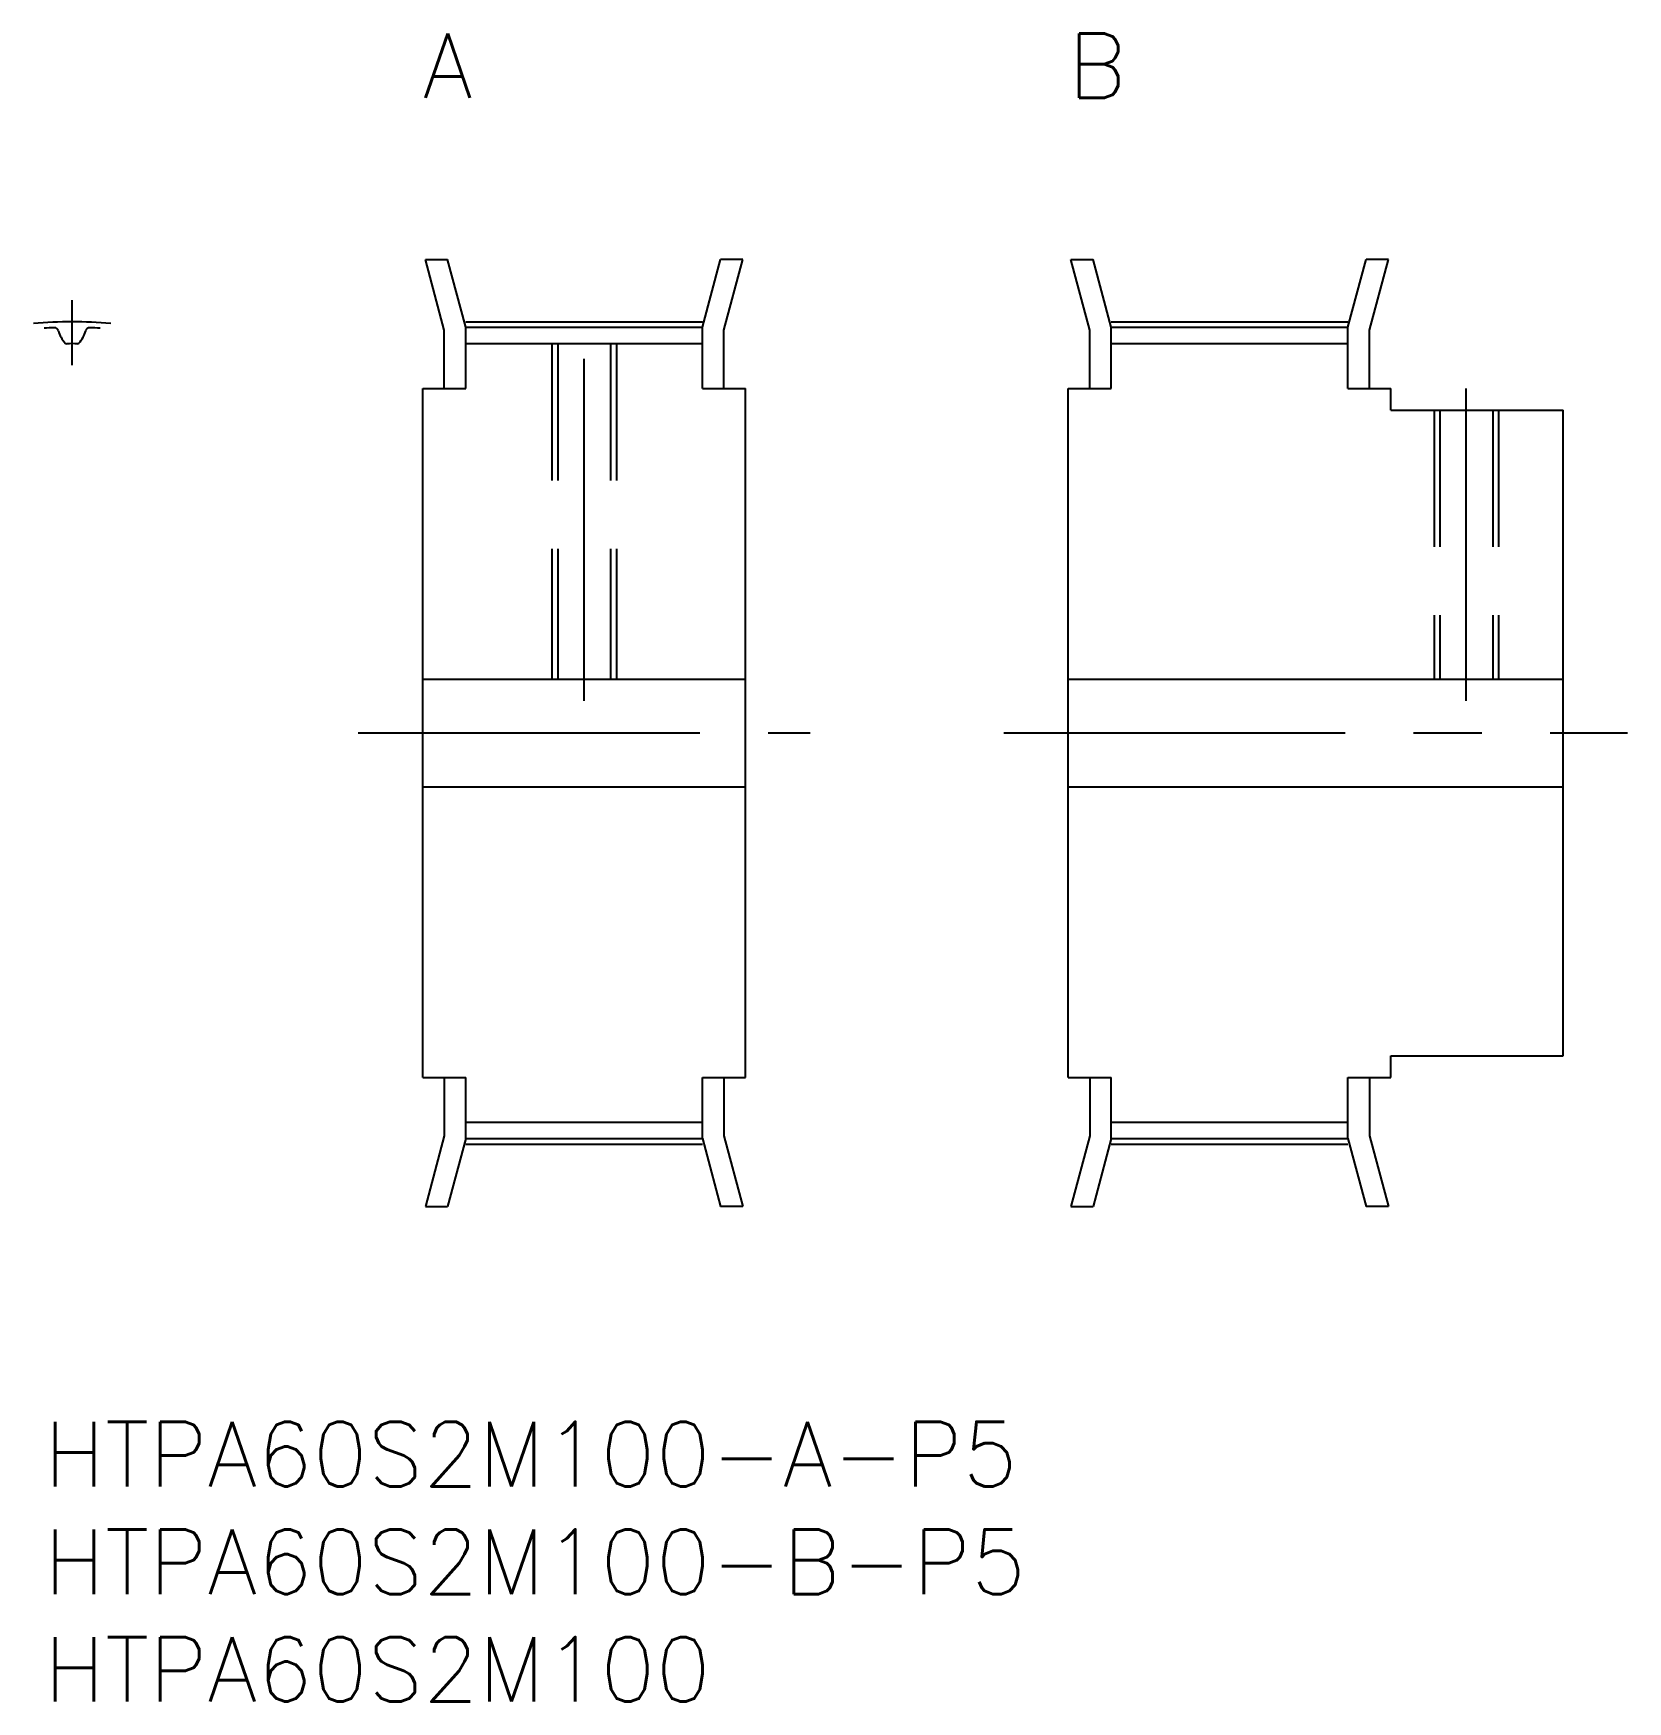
# Model space of a CAD drawing. Extents: x -0.5 to 73.6, y -13 to 64.5.
import ezdxf

# ---------------------------------------------------------------- set-up
doc = ezdxf.new("R2010")
doc.units = 0
doc.header["$LTSCALE"] = 0.5
doc.linetypes.add('CENTER', pattern=[50.8, 31.75, -6.35, 6.35, -6.35])
doc.linetypes.add('DASHED', pattern=[19.05, 12.7, -6.35])
for name, color, linetype in [('MSM_CENTER', 1, 'CENTER'), ('MSM_CONTINUOUS', 7, 'CONTINUOUS'), ('MSM_DASHED', 4, 'DASHED'), ('MSM_PART_NUMBER', 7, 'CONTINUOUS')]:
    doc.layers.add(name, color=color, linetype=linetype)
doc.styles.get("Standard").update_dxf_attribs({"font": 'txt.shx', "height": 1, "bigfont": 'bigfont.shx'})

# ---------------------------------------------------------------- blocks, each defined once
blk = doc.blocks.new('*U11')
at = {"layer": 'MSM_PART_NUMBER'}
blk.add_text('HTPA60S2M100-A-P5', height=3, dxfattribs=at).set_placement((0, -3))
blk = doc.blocks.new('*U12')
at = {"layer": 'MSM_PART_NUMBER'}
blk.add_text('HTPA60S2M100-B-P5', height=3, dxfattribs=at).set_placement((0, -8))
blk = doc.blocks.new('*U13')
at = {"layer": 'MSM_PART_NUMBER'}
blk.add_text('HTPA60S2M100', height=3, dxfattribs=at).set_placement((0, -13))

msp = doc.modelspace()

# ---------------------------------------------------------------- linework, layer by layer
at = {"layer": 'MSM_CENTER'}
for p, q in [((1.3, 49.085), (1.3, 52.099)), ((25.1, 33.5), (25.1, 52.1)), ((19.6, 51.1), (30.6, 51.1)), ((49.6, 51.1), (60.6, 51.1)), ((66.1, 33.5), (66.1, 48)), ((14.6, 32), (35.6, 32)), ((44.6, 32), (73.6, 32)), ((19.6, 12.9), (30.6, 12.9)), ((49.6, 12.9), (60.6, 12.9))]:
    msp.add_line(p, q, dxfattribs=at)
msp.add_arc((1.3, 32), 19.099, 84.59209, 95.40791, dxfattribs=at)
at = {"layer": 'MSM_CONTINUOUS'}
for p, q in [((18.6, 50.713), (17.719, 54)), ((17.719, 54), (18.755, 54)), ((19.6, 50.845), (18.755, 54)), ((30.6, 50.845), (31.445, 54)), ((32.481, 54), (31.445, 54)), ((31.6, 50.713), (32.481, 54)), ((48.6, 50.713), (47.719, 54)), ((47.719, 54), (48.755, 54)), ((49.6, 50.845), (48.755, 54)), ((60.6, 50.845), (61.445, 54)), ((62.481, 54), (61.445, 54)), ((61.6, 50.713), (62.481, 54)), ((18.6, 48), (18.6, 50.713)), ((19.6, 50.845), (30.6, 50.845)), ((19.6, 48), (19.6, 50.845)), ((30.6, 48), (30.6, 50.845)), ((31.6, 48), (31.6, 50.713)), ((48.6, 48), (48.6, 50.713)), ((49.6, 50.845), (60.6, 50.845)), ((49.6, 48), (49.6, 50.845)), ((60.6, 48), (60.6, 50.845)), ((61.6, 48), (61.6, 50.713)), ((19.6, 50.085), (30.6, 50.085)), ((49.6, 50.085), (60.6, 50.085)), ((51.35, 50.085), (51.35, 50.085)), ((53.1, 50.085), (53.1, 50.085)), ((17.6, 16), (17.6, 48)), ((17.6, 48), (19.6, 48)), ((30.6, 48), (32.6, 48)), ((32.6, 16), (32.6, 48)), ((47.6, 16), (47.6, 48)), ((47.6, 48), (49.6, 48)), ((60.6, 48), (62.6, 48)), ((62.6, 47), (62.6, 48)), ((62.6, 47), (70.6, 47)), ((70.6, 17), (70.6, 47)), ((17.6, 34.5), (32.6, 34.5)), ((47.6, 34.5), (70.6, 34.5)), ((17.6, 29.5), (32.6, 29.5)), ((47.6, 29.5), (70.6, 29.5)), ((62.6, 17), (70.6, 17)), ((62.6, 16), (62.6, 17)), ((17.6, 16), (19.6, 16)), ((18.6, 16), (18.6, 13.287)), ((19.6, 13.155), (19.6, 16)), ((30.6, 16), (32.6, 16)), ((30.6, 13.155), (30.6, 16)), ((31.6, 16), (31.6, 13.287)), ((47.6, 16), (49.6, 16)), ((48.6, 16), (48.6, 13.287)), ((49.6, 13.155), (49.6, 16)), ((60.6, 16), (62.6, 16)), ((60.6, 13.155), (60.6, 16)), ((61.6, 16), (61.6, 13.287)), ((18.6, 13.287), (17.719, 10)), ((19.6, 13.915), (30.6, 13.915)), ((31.6, 13.287), (32.481, 10)), ((48.6, 13.287), (47.719, 10)), ((49.6, 13.915), (60.6, 13.915)), ((61.6, 13.287), (62.481, 10)), ((19.6, 13.155), (18.755, 10)), ((19.6, 13.155), (30.6, 13.155)), ((30.6, 13.155), (31.445, 10)), ((49.6, 13.155), (48.755, 10)), ((49.6, 13.155), (60.6, 13.155)), ((60.6, 13.155), (61.445, 10)), ((17.719, 10), (18.755, 10)), ((32.481, 10), (31.445, 10)), ((47.719, 10), (48.755, 10)), ((62.481, 10), (61.445, 10))]:
    msp.add_line(p, q, dxfattribs=at)
for centre, radius, start, end in [((1.3, 32), 18.845, 92.50885, 93.95562), ((0.483, 50.637), 0.19, 14.52171, 92.50885), ((1.95, 51.017), 1.325, 194.52171, 222.88735), ((0.65, 51.017), 1.325, 317.11265, 345.47829), ((2.117, 50.637), 0.19, 87.49115, 165.47829), ((1.3, 32), 18.845, 86.04438, 87.49115), ((1.052, 50.183), 0.1, 222.88735, 270.77998), ((1.3, 32), 18.085, 89.22002, 90.77998), ((1.548, 50.183), 0.1, 269.22002, 317.11265)]:
    msp.add_arc(centre, radius, start, end, dxfattribs=at)
at = {"layer": 'MSM_DASHED'}
for p, q in [((23.6, 50.085), (23.6, 34.5)), ((23.871, 50.085), (23.871, 34.5)), ((26.33, 50.085), (26.33, 34.5)), ((26.6, 50.085), (26.6, 34.5)), ((64.6, 47), (64.6, 34.5)), ((64.871, 47), (64.871, 34.5)), ((67.33, 47), (67.33, 34.5)), ((67.6, 47), (67.6, 34.5))]:
    msp.add_line(p, q, dxfattribs=at)

# ---------------------------------------------------------------- block references
at = {"layer": 'MSM_CONTINUOUS'}
for name in ['*U11', '*U12', '*U13']:
    msp.add_blockref(name, (0, 0), dxfattribs=at)

# ---------------------------------------------------------------- texts
at = {"layer": 'MSM_PART_NUMBER'}
for s, p in [('A', (17.6, 61.5)), ('B', (47.6, 61.5))]:
    msp.add_text(s, height=3, dxfattribs=at).set_placement(p)

doc.saveas('drawing.dxf')
